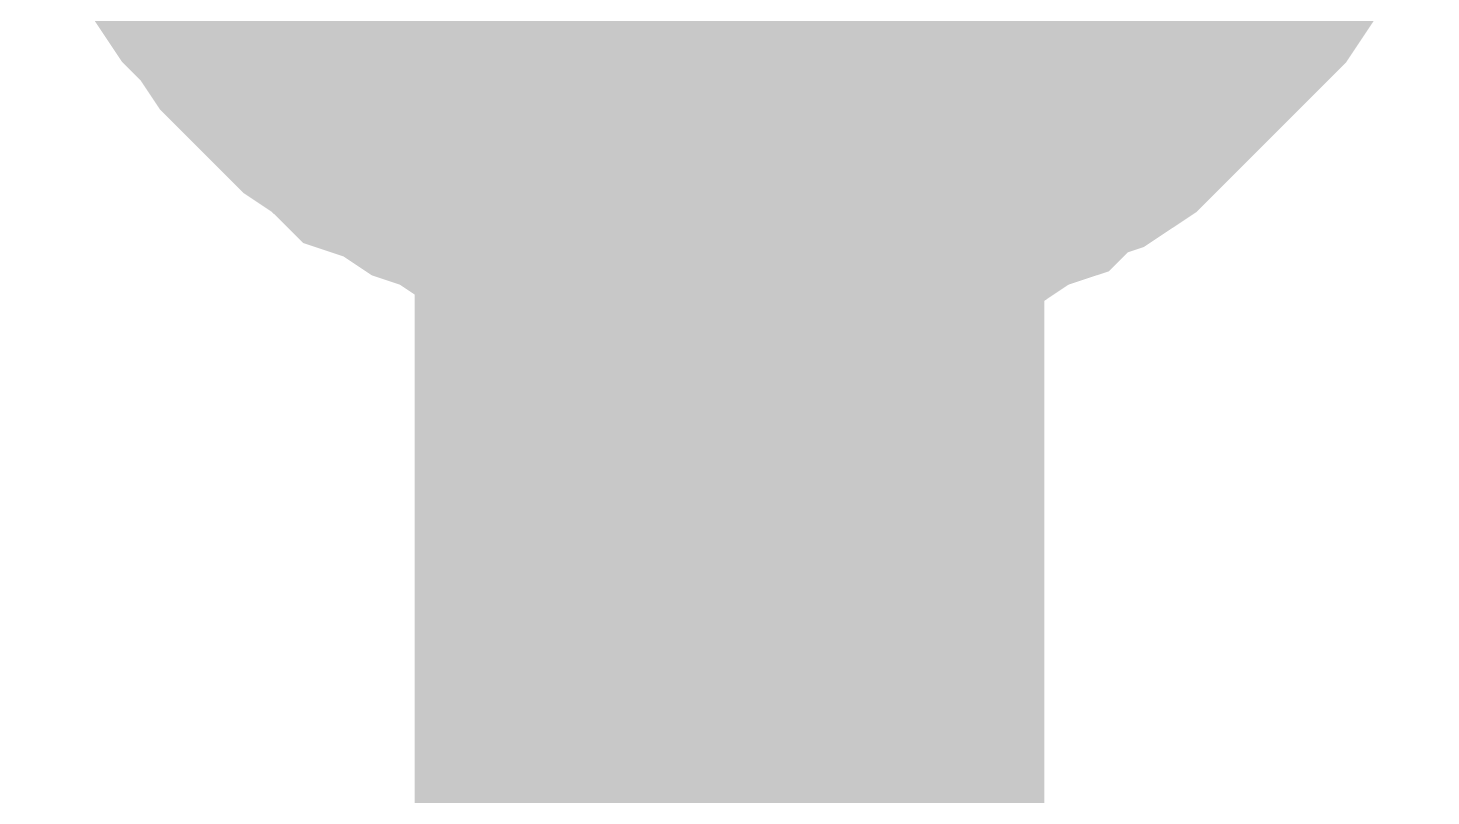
# Model space of a CAD drawing. Header units: inches. Extents: x 0 to 841, y 0 to 594.
# Drawn here: x 344.173 to 345.843, y 551.066 to 551.98 of the extents above; entities that cross this region are included whole.
import ezdxf

# ---------------------------------------------------------------- set-up
doc = ezdxf.new("R2010")
doc.units = ezdxf.units.IN
doc.layers.add('Sheet', color=255, linetype='Continuous')

msp = doc.modelspace()

# ---------------------------------------------------------------- linework, layer by layer
at = {"layer": 'Sheet'}
for points in [[(345.0081, 537.4927, 0.7493, 0.7493, 0), (345.0081, 552.4955, 0.7493, 0.7493, 0)], [(345.0081, 547.4983, 0.2997, 0.2997, 0), (345.0081, 552.4955, 0.2997, 0.2997, 0)], [(345.0081, 551.7319, 0.2997, 0.2997, 0), (344.9744, 551.7319, 0.2997, 0.2997, 0), (344.9295, 551.7319, 0.2997, 0.2997, 0), (344.8958, 551.7431, 0.2997, 0.2997, 0), (344.8509, 551.7431, 0.2997, 0.2997, 0), (344.8172, 551.7543, 0.2997, 0.2997, 0), (344.7835, 551.7655, 0.2997, 0.2997, 0), (344.7498, 551.7768, 0.2997, 0.2997, 0), (344.7161, 551.788, 0.2997, 0.2997, 0), (344.6824, 551.8105, 0.2997, 0.2997, 0), (344.6488, 551.8217, 0.2997, 0.2997, 0), (344.6151, 551.8441, 0.2997, 0.2997, 0), (344.5814, 551.8554, 0.2997, 0.2997, 0), (344.5589, 551.8778, 0.2997, 0.2997, 0), (344.5252, 551.9003, 0.2997, 0.2997, 0), (344.4915, 551.934, 0.2997, 0.2997, 0), (344.4691, 551.9564, 0.2997, 0.2997, 0), (344.4466, 551.9789, 0.2997, 0.2997, 0), (344.4242, 552.0126, 0.2997, 0.2997, 0), (344.4017, 552.0351, 0.2997, 0.2997, 0), (344.3793, 552.0687, 0.2997, 0.2997, 0), (344.3568, 552.1024, 0.2997, 0.2997, 0), (344.3343, 552.1249, 0.2997, 0.2997, 0), (344.3231, 552.1586, 0.2997, 0.2997, 0)], [(345.0081, 551.7319, 0.2997, 0.2997, 0), (344.9744, 551.7319, 0.2997, 0.2997, 0), (344.9295, 551.7319, 0.2997, 0.2997, 0), (344.8958, 551.7431, 0.2997, 0.2997, 0), (344.8509, 551.7431, 0.2997, 0.2997, 0), (344.8172, 551.7543, 0.2997, 0.2997, 0), (344.7835, 551.7655, 0.2997, 0.2997, 0), (344.7498, 551.7768, 0.2997, 0.2997, 0), (344.7161, 551.788, 0.2997, 0.2997, 0), (344.6824, 551.8105, 0.2997, 0.2997, 0), (344.6488, 551.8217, 0.2997, 0.2997, 0), (344.6151, 551.8441, 0.2997, 0.2997, 0), (344.5814, 551.8554, 0.2997, 0.2997, 0), (344.5589, 551.8778, 0.2997, 0.2997, 0), (344.5252, 551.9003, 0.2997, 0.2997, 0), (344.4915, 551.934, 0.2997, 0.2997, 0), (344.4691, 551.9564, 0.2997, 0.2997, 0), (344.4466, 551.9789, 0.2997, 0.2997, 0), (344.4242, 552.0126, 0.2997, 0.2997, 0), (344.4017, 552.0351, 0.2997, 0.2997, 0), (344.3793, 552.0687, 0.2997, 0.2997, 0), (344.3568, 552.1024, 0.2997, 0.2997, 0), (344.3343, 552.1249, 0.2997, 0.2997, 0), (344.3231, 552.1586, 0.2997, 0.2997, 0)], [(345.0081, 551.7319, 0.2997, 0.2997, 0), (344.9744, 551.7319, 0.2997, 0.2997, 0), (344.9295, 551.7319, 0.2997, 0.2997, 0), (344.8958, 551.7431, 0.2997, 0.2997, 0), (344.8509, 551.7431, 0.2997, 0.2997, 0), (344.8172, 551.7543, 0.2997, 0.2997, 0), (344.7835, 551.7655, 0.2997, 0.2997, 0), (344.7498, 551.7768, 0.2997, 0.2997, 0), (344.7161, 551.788, 0.2997, 0.2997, 0), (344.6824, 551.8105, 0.2997, 0.2997, 0), (344.6488, 551.8217, 0.2997, 0.2997, 0), (344.6151, 551.8441, 0.2997, 0.2997, 0), (344.5814, 551.8554, 0.2997, 0.2997, 0), (344.5589, 551.8778, 0.2997, 0.2997, 0), (344.5252, 551.9003, 0.2997, 0.2997, 0), (344.4915, 551.934, 0.2997, 0.2997, 0), (344.4691, 551.9564, 0.2997, 0.2997, 0), (344.4466, 551.9789, 0.2997, 0.2997, 0), (344.4242, 552.0126, 0.2997, 0.2997, 0), (344.4017, 552.0351, 0.2997, 0.2997, 0), (344.3793, 552.0687, 0.2997, 0.2997, 0), (344.3568, 552.1024, 0.2997, 0.2997, 0), (344.3343, 552.1249, 0.2997, 0.2997, 0), (344.3231, 552.1586, 0.2997, 0.2997, 0)], [(345.0081, 551.7319, 0.2997, 0.2997, 0), (344.9744, 551.7319, 0.2997, 0.2997, 0), (344.9295, 551.7319, 0.2997, 0.2997, 0), (344.8958, 551.7431, 0.2997, 0.2997, 0), (344.8509, 551.7431, 0.2997, 0.2997, 0), (344.8172, 551.7543, 0.2997, 0.2997, 0), (344.7835, 551.7655, 0.2997, 0.2997, 0), (344.7498, 551.7768, 0.2997, 0.2997, 0), (344.7161, 551.788, 0.2997, 0.2997, 0), (344.6824, 551.8105, 0.2997, 0.2997, 0), (344.6488, 551.8217, 0.2997, 0.2997, 0), (344.6151, 551.8441, 0.2997, 0.2997, 0), (344.5814, 551.8554, 0.2997, 0.2997, 0), (344.5589, 551.8778, 0.2997, 0.2997, 0), (344.5252, 551.9003, 0.2997, 0.2997, 0), (344.4915, 551.934, 0.2997, 0.2997, 0), (344.4691, 551.9564, 0.2997, 0.2997, 0), (344.4466, 551.9789, 0.2997, 0.2997, 0), (344.4242, 552.0126, 0.2997, 0.2997, 0), (344.4017, 552.0351, 0.2997, 0.2997, 0), (344.3793, 552.0687, 0.2997, 0.2997, 0), (344.3568, 552.1024, 0.2997, 0.2997, 0), (344.3343, 552.1249, 0.2997, 0.2997, 0), (344.3231, 552.1586, 0.2997, 0.2997, 0)], [(345.0081, 551.7319, 0.2997, 0.2997, 0), (344.9744, 551.7319, 0.2997, 0.2997, 0), (344.9295, 551.7319, 0.2997, 0.2997, 0), (344.8958, 551.7431, 0.2997, 0.2997, 0), (344.8509, 551.7431, 0.2997, 0.2997, 0), (344.8172, 551.7543, 0.2997, 0.2997, 0), (344.7835, 551.7655, 0.2997, 0.2997, 0), (344.7498, 551.7768, 0.2997, 0.2997, 0), (344.7161, 551.788, 0.2997, 0.2997, 0), (344.6824, 551.8105, 0.2997, 0.2997, 0), (344.6488, 551.8217, 0.2997, 0.2997, 0), (344.6151, 551.8441, 0.2997, 0.2997, 0), (344.5814, 551.8554, 0.2997, 0.2997, 0), (344.5589, 551.8778, 0.2997, 0.2997, 0), (344.5252, 551.9003, 0.2997, 0.2997, 0), (344.4915, 551.934, 0.2997, 0.2997, 0), (344.4691, 551.9564, 0.2997, 0.2997, 0), (344.4466, 551.9789, 0.2997, 0.2997, 0), (344.4242, 552.0126, 0.2997, 0.2997, 0), (344.4017, 552.0351, 0.2997, 0.2997, 0), (344.3793, 552.0687, 0.2997, 0.2997, 0), (344.3568, 552.1024, 0.2997, 0.2997, 0), (344.3343, 552.1249, 0.2997, 0.2997, 0), (344.3231, 552.1586, 0.2997, 0.2997, 0)], [(345.0081, 551.7319, 0.2997, 0.2997, 0), (344.9744, 551.7319, 0.2997, 0.2997, 0), (344.9295, 551.7319, 0.2997, 0.2997, 0), (344.8958, 551.7431, 0.2997, 0.2997, 0), (344.8509, 551.7431, 0.2997, 0.2997, 0), (344.8172, 551.7543, 0.2997, 0.2997, 0), (344.7835, 551.7655, 0.2997, 0.2997, 0), (344.7498, 551.7768, 0.2997, 0.2997, 0), (344.7161, 551.788, 0.2997, 0.2997, 0), (344.6824, 551.8105, 0.2997, 0.2997, 0), (344.6488, 551.8217, 0.2997, 0.2997, 0), (344.6151, 551.8441, 0.2997, 0.2997, 0), (344.5814, 551.8554, 0.2997, 0.2997, 0), (344.5589, 551.8778, 0.2997, 0.2997, 0), (344.5252, 551.9003, 0.2997, 0.2997, 0), (344.4915, 551.934, 0.2997, 0.2997, 0), (344.4691, 551.9564, 0.2997, 0.2997, 0), (344.4466, 551.9789, 0.2997, 0.2997, 0), (344.4242, 552.0126, 0.2997, 0.2997, 0), (344.4017, 552.0351, 0.2997, 0.2997, 0), (344.3793, 552.0687, 0.2997, 0.2997, 0), (344.3568, 552.1024, 0.2997, 0.2997, 0), (344.3343, 552.1249, 0.2997, 0.2997, 0), (344.3231, 552.1586, 0.2997, 0.2997, 0)], [(345.693, 552.1586, 0.2997, 0.2997, 0), (345.6818, 552.1249, 0.2997, 0.2997, 0), (345.6594, 552.1024, 0.2997, 0.2997, 0), (345.6481, 552.0687, 0.2997, 0.2997, 0), (345.6257, 552.0351, 0.2997, 0.2997, 0), (345.6032, 552.0126, 0.2997, 0.2997, 0), (345.5695, 551.9789, 0.2997, 0.2997, 0), (345.5471, 551.9564, 0.2997, 0.2997, 0), (345.5246, 551.934, 0.2997, 0.2997, 0), (345.4909, 551.9003, 0.2997, 0.2997, 0), (345.4685, 551.8778, 0.2997, 0.2997, 0), (345.4348, 551.8554, 0.2997, 0.2997, 0), (345.4011, 551.8441, 0.2997, 0.2997, 0), (345.3786, 551.8217, 0.2997, 0.2997, 0), (345.3449, 551.8105, 0.2997, 0.2997, 0), (345.3113, 551.788, 0.2997, 0.2997, 0), (345.2776, 551.7768, 0.2997, 0.2997, 0), (345.2327, 551.7655, 0.2997, 0.2997, 0), (345.199, 551.7543, 0.2997, 0.2997, 0), (345.1653, 551.7431, 0.2997, 0.2997, 0), (345.1204, 551.7431, 0.2997, 0.2997, 0), (345.0867, 551.7319, 0.2997, 0.2997, 0), (345.053, 551.7319, 0.2997, 0.2997, 0), (345.0081, 551.7319, 0.2997, 0.2997, 0)], [(345.693, 552.1586, 0.2997, 0.2997, 0), (345.6818, 552.1249, 0.2997, 0.2997, 0), (345.6594, 552.1024, 0.2997, 0.2997, 0), (345.6481, 552.0687, 0.2997, 0.2997, 0), (345.6257, 552.0351, 0.2997, 0.2997, 0), (345.6032, 552.0126, 0.2997, 0.2997, 0), (345.5695, 551.9789, 0.2997, 0.2997, 0), (345.5471, 551.9564, 0.2997, 0.2997, 0), (345.5246, 551.934, 0.2997, 0.2997, 0), (345.4909, 551.9003, 0.2997, 0.2997, 0), (345.4685, 551.8778, 0.2997, 0.2997, 0), (345.4348, 551.8554, 0.2997, 0.2997, 0), (345.4011, 551.8441, 0.2997, 0.2997, 0), (345.3786, 551.8217, 0.2997, 0.2997, 0), (345.3449, 551.8105, 0.2997, 0.2997, 0), (345.3113, 551.788, 0.2997, 0.2997, 0), (345.2776, 551.7768, 0.2997, 0.2997, 0), (345.2327, 551.7655, 0.2997, 0.2997, 0), (345.199, 551.7543, 0.2997, 0.2997, 0), (345.1653, 551.7431, 0.2997, 0.2997, 0), (345.1204, 551.7431, 0.2997, 0.2997, 0), (345.0867, 551.7319, 0.2997, 0.2997, 0), (345.053, 551.7319, 0.2997, 0.2997, 0), (345.0081, 551.7319, 0.2997, 0.2997, 0)], [(345.693, 552.1586, 0.2997, 0.2997, 0), (345.6818, 552.1249, 0.2997, 0.2997, 0), (345.6594, 552.1024, 0.2997, 0.2997, 0), (345.6481, 552.0687, 0.2997, 0.2997, 0), (345.6257, 552.0351, 0.2997, 0.2997, 0), (345.6032, 552.0126, 0.2997, 0.2997, 0), (345.5695, 551.9789, 0.2997, 0.2997, 0), (345.5471, 551.9564, 0.2997, 0.2997, 0), (345.5246, 551.934, 0.2997, 0.2997, 0), (345.4909, 551.9003, 0.2997, 0.2997, 0), (345.4685, 551.8778, 0.2997, 0.2997, 0), (345.4348, 551.8554, 0.2997, 0.2997, 0), (345.4011, 551.8441, 0.2997, 0.2997, 0), (345.3786, 551.8217, 0.2997, 0.2997, 0), (345.3449, 551.8105, 0.2997, 0.2997, 0), (345.3113, 551.788, 0.2997, 0.2997, 0), (345.2776, 551.7768, 0.2997, 0.2997, 0), (345.2327, 551.7655, 0.2997, 0.2997, 0), (345.199, 551.7543, 0.2997, 0.2997, 0), (345.1653, 551.7431, 0.2997, 0.2997, 0), (345.1204, 551.7431, 0.2997, 0.2997, 0), (345.0867, 551.7319, 0.2997, 0.2997, 0), (345.053, 551.7319, 0.2997, 0.2997, 0), (345.0081, 551.7319, 0.2997, 0.2997, 0)], [(345.693, 552.1586, 0.2997, 0.2997, 0), (345.6818, 552.1249, 0.2997, 0.2997, 0), (345.6594, 552.1024, 0.2997, 0.2997, 0), (345.6481, 552.0687, 0.2997, 0.2997, 0), (345.6257, 552.0351, 0.2997, 0.2997, 0), (345.6032, 552.0126, 0.2997, 0.2997, 0), (345.5695, 551.9789, 0.2997, 0.2997, 0), (345.5471, 551.9564, 0.2997, 0.2997, 0), (345.5246, 551.934, 0.2997, 0.2997, 0), (345.4909, 551.9003, 0.2997, 0.2997, 0), (345.4685, 551.8778, 0.2997, 0.2997, 0), (345.4348, 551.8554, 0.2997, 0.2997, 0), (345.4011, 551.8441, 0.2997, 0.2997, 0), (345.3786, 551.8217, 0.2997, 0.2997, 0), (345.3449, 551.8105, 0.2997, 0.2997, 0), (345.3113, 551.788, 0.2997, 0.2997, 0), (345.2776, 551.7768, 0.2997, 0.2997, 0), (345.2327, 551.7655, 0.2997, 0.2997, 0), (345.199, 551.7543, 0.2997, 0.2997, 0), (345.1653, 551.7431, 0.2997, 0.2997, 0), (345.1204, 551.7431, 0.2997, 0.2997, 0), (345.0867, 551.7319, 0.2997, 0.2997, 0), (345.053, 551.7319, 0.2997, 0.2997, 0), (345.0081, 551.7319, 0.2997, 0.2997, 0)], [(345.693, 552.1586, 0.2997, 0.2997, 0), (345.6818, 552.1249, 0.2997, 0.2997, 0), (345.6594, 552.1024, 0.2997, 0.2997, 0), (345.6481, 552.0687, 0.2997, 0.2997, 0), (345.6257, 552.0351, 0.2997, 0.2997, 0), (345.6032, 552.0126, 0.2997, 0.2997, 0), (345.5695, 551.9789, 0.2997, 0.2997, 0), (345.5471, 551.9564, 0.2997, 0.2997, 0), (345.5246, 551.934, 0.2997, 0.2997, 0), (345.4909, 551.9003, 0.2997, 0.2997, 0), (345.4685, 551.8778, 0.2997, 0.2997, 0), (345.4348, 551.8554, 0.2997, 0.2997, 0), (345.4011, 551.8441, 0.2997, 0.2997, 0), (345.3786, 551.8217, 0.2997, 0.2997, 0), (345.3449, 551.8105, 0.2997, 0.2997, 0), (345.3113, 551.788, 0.2997, 0.2997, 0), (345.2776, 551.7768, 0.2997, 0.2997, 0), (345.2327, 551.7655, 0.2997, 0.2997, 0), (345.199, 551.7543, 0.2997, 0.2997, 0), (345.1653, 551.7431, 0.2997, 0.2997, 0), (345.1204, 551.7431, 0.2997, 0.2997, 0), (345.0867, 551.7319, 0.2997, 0.2997, 0), (345.053, 551.7319, 0.2997, 0.2997, 0), (345.0081, 551.7319, 0.2997, 0.2997, 0)], [(345.693, 552.1586, 0.2997, 0.2997, 0), (345.6818, 552.1249, 0.2997, 0.2997, 0), (345.6594, 552.1024, 0.2997, 0.2997, 0), (345.6481, 552.0687, 0.2997, 0.2997, 0), (345.6257, 552.0351, 0.2997, 0.2997, 0), (345.6032, 552.0126, 0.2997, 0.2997, 0), (345.5695, 551.9789, 0.2997, 0.2997, 0), (345.5471, 551.9564, 0.2997, 0.2997, 0), (345.5246, 551.934, 0.2997, 0.2997, 0), (345.4909, 551.9003, 0.2997, 0.2997, 0), (345.4685, 551.8778, 0.2997, 0.2997, 0), (345.4348, 551.8554, 0.2997, 0.2997, 0), (345.4011, 551.8441, 0.2997, 0.2997, 0), (345.3786, 551.8217, 0.2997, 0.2997, 0), (345.3449, 551.8105, 0.2997, 0.2997, 0), (345.3113, 551.788, 0.2997, 0.2997, 0), (345.2776, 551.7768, 0.2997, 0.2997, 0), (345.2327, 551.7655, 0.2997, 0.2997, 0), (345.199, 551.7543, 0.2997, 0.2997, 0), (345.1653, 551.7431, 0.2997, 0.2997, 0), (345.1204, 551.7431, 0.2997, 0.2997, 0), (345.0867, 551.7319, 0.2997, 0.2997, 0), (345.053, 551.7319, 0.2997, 0.2997, 0), (345.0081, 551.7319, 0.2997, 0.2997, 0)], [(345.0081, 551.9901, 0.2997, 0.2997, 0), (344.9856, 551.9901, 0.2997, 0.2997, 0), (344.9519, 551.9901, 0.2997, 0.2997, 0), (344.9295, 552.0014, 0.2997, 0.2997, 0), (344.907, 552.0014, 0.2997, 0.2997, 0), (344.8846, 552.0014, 0.2997, 0.2997, 0), (344.8621, 552.0126, 0.2997, 0.2997, 0), (344.8284, 552.0238, 0.2997, 0.2997, 0), (344.806, 552.0351, 0.2997, 0.2997, 0), (344.7835, 552.0351, 0.2997, 0.2997, 0), (344.761, 552.0463, 0.2997, 0.2997, 0), (344.7498, 552.0575, 0.2997, 0.2997, 0), (344.7274, 552.08, 0.2997, 0.2997, 0), (344.7049, 552.0912, 0.2997, 0.2997, 0), (344.6824, 552.1024, 0.2997, 0.2997, 0), (344.6712, 552.1249, 0.2997, 0.2997, 0), (344.6488, 552.1361, 0.2997, 0.2997, 0)], [(345.0081, 551.9901, 0.2997, 0.2997, 0), (344.9856, 551.9901, 0.2997, 0.2997, 0), (344.9519, 551.9901, 0.2997, 0.2997, 0), (344.9295, 552.0014, 0.2997, 0.2997, 0), (344.907, 552.0014, 0.2997, 0.2997, 0), (344.8846, 552.0014, 0.2997, 0.2997, 0), (344.8621, 552.0126, 0.2997, 0.2997, 0), (344.8284, 552.0238, 0.2997, 0.2997, 0), (344.806, 552.0351, 0.2997, 0.2997, 0), (344.7835, 552.0351, 0.2997, 0.2997, 0), (344.761, 552.0463, 0.2997, 0.2997, 0), (344.7498, 552.0575, 0.2997, 0.2997, 0), (344.7274, 552.08, 0.2997, 0.2997, 0), (344.7049, 552.0912, 0.2997, 0.2997, 0), (344.6824, 552.1024, 0.2997, 0.2997, 0), (344.6712, 552.1249, 0.2997, 0.2997, 0), (344.6488, 552.1361, 0.2997, 0.2997, 0)], [(345.0081, 551.9901, 0.2997, 0.2997, 0), (344.9856, 551.9901, 0.2997, 0.2997, 0), (344.9519, 551.9901, 0.2997, 0.2997, 0), (344.9295, 552.0014, 0.2997, 0.2997, 0), (344.907, 552.0014, 0.2997, 0.2997, 0), (344.8846, 552.0014, 0.2997, 0.2997, 0), (344.8621, 552.0126, 0.2997, 0.2997, 0), (344.8284, 552.0238, 0.2997, 0.2997, 0), (344.806, 552.0351, 0.2997, 0.2997, 0), (344.7835, 552.0351, 0.2997, 0.2997, 0), (344.761, 552.0463, 0.2997, 0.2997, 0), (344.7498, 552.0575, 0.2997, 0.2997, 0), (344.7274, 552.08, 0.2997, 0.2997, 0), (344.7049, 552.0912, 0.2997, 0.2997, 0), (344.6824, 552.1024, 0.2997, 0.2997, 0), (344.6712, 552.1249, 0.2997, 0.2997, 0), (344.6488, 552.1361, 0.2997, 0.2997, 0)], [(345.0081, 551.9901, 0.2997, 0.2997, 0), (344.9856, 551.9901, 0.2997, 0.2997, 0), (344.9519, 551.9901, 0.2997, 0.2997, 0), (344.9295, 552.0014, 0.2997, 0.2997, 0), (344.907, 552.0014, 0.2997, 0.2997, 0), (344.8846, 552.0014, 0.2997, 0.2997, 0), (344.8621, 552.0126, 0.2997, 0.2997, 0), (344.8284, 552.0238, 0.2997, 0.2997, 0), (344.806, 552.0351, 0.2997, 0.2997, 0), (344.7835, 552.0351, 0.2997, 0.2997, 0), (344.761, 552.0463, 0.2997, 0.2997, 0), (344.7498, 552.0575, 0.2997, 0.2997, 0), (344.7274, 552.08, 0.2997, 0.2997, 0), (344.7049, 552.0912, 0.2997, 0.2997, 0), (344.6824, 552.1024, 0.2997, 0.2997, 0), (344.6712, 552.1249, 0.2997, 0.2997, 0), (344.6488, 552.1361, 0.2997, 0.2997, 0)], [(345.3674, 552.1361, 0.2997, 0.2997, 0), (345.3449, 552.1249, 0.2997, 0.2997, 0), (345.3337, 552.1024, 0.2997, 0.2997, 0), (345.3113, 552.0912, 0.2997, 0.2997, 0), (345.2888, 552.08, 0.2997, 0.2997, 0), (345.2663, 552.0575, 0.2997, 0.2997, 0), (345.2551, 552.0463, 0.2997, 0.2997, 0), (345.2327, 552.0351, 0.2997, 0.2997, 0), (345.2102, 552.0351, 0.2997, 0.2997, 0), (345.1877, 552.0238, 0.2997, 0.2997, 0), (345.1541, 552.0126, 0.2997, 0.2997, 0), (345.1316, 552.0014, 0.2997, 0.2997, 0), (345.1091, 552.0014, 0.2997, 0.2997, 0), (345.0867, 552.0014, 0.2997, 0.2997, 0), (345.0642, 551.9901, 0.2997, 0.2997, 0), (345.0305, 551.9901, 0.2997, 0.2997, 0), (345.0081, 551.9901, 0.2997, 0.2997, 0)], [(345.3674, 552.1361, 0.2997, 0.2997, 0), (345.3449, 552.1249, 0.2997, 0.2997, 0), (345.3337, 552.1024, 0.2997, 0.2997, 0), (345.3113, 552.0912, 0.2997, 0.2997, 0), (345.2888, 552.08, 0.2997, 0.2997, 0), (345.2663, 552.0575, 0.2997, 0.2997, 0), (345.2551, 552.0463, 0.2997, 0.2997, 0), (345.2327, 552.0351, 0.2997, 0.2997, 0), (345.2102, 552.0351, 0.2997, 0.2997, 0), (345.1877, 552.0238, 0.2997, 0.2997, 0), (345.1541, 552.0126, 0.2997, 0.2997, 0), (345.1316, 552.0014, 0.2997, 0.2997, 0), (345.1091, 552.0014, 0.2997, 0.2997, 0), (345.0867, 552.0014, 0.2997, 0.2997, 0), (345.0642, 551.9901, 0.2997, 0.2997, 0), (345.0305, 551.9901, 0.2997, 0.2997, 0), (345.0081, 551.9901, 0.2997, 0.2997, 0)], [(345.3674, 552.1361, 0.2997, 0.2997, 0), (345.3449, 552.1249, 0.2997, 0.2997, 0), (345.3337, 552.1024, 0.2997, 0.2997, 0), (345.3113, 552.0912, 0.2997, 0.2997, 0), (345.2888, 552.08, 0.2997, 0.2997, 0), (345.2663, 552.0575, 0.2997, 0.2997, 0), (345.2551, 552.0463, 0.2997, 0.2997, 0), (345.2327, 552.0351, 0.2997, 0.2997, 0), (345.2102, 552.0351, 0.2997, 0.2997, 0), (345.1877, 552.0238, 0.2997, 0.2997, 0), (345.1541, 552.0126, 0.2997, 0.2997, 0), (345.1316, 552.0014, 0.2997, 0.2997, 0), (345.1091, 552.0014, 0.2997, 0.2997, 0), (345.0867, 552.0014, 0.2997, 0.2997, 0), (345.0642, 551.9901, 0.2997, 0.2997, 0), (345.0305, 551.9901, 0.2997, 0.2997, 0), (345.0081, 551.9901, 0.2997, 0.2997, 0)], [(345.3674, 552.1361, 0.2997, 0.2997, 0), (345.3449, 552.1249, 0.2997, 0.2997, 0), (345.3337, 552.1024, 0.2997, 0.2997, 0), (345.3113, 552.0912, 0.2997, 0.2997, 0), (345.2888, 552.08, 0.2997, 0.2997, 0), (345.2663, 552.0575, 0.2997, 0.2997, 0), (345.2551, 552.0463, 0.2997, 0.2997, 0), (345.2327, 552.0351, 0.2997, 0.2997, 0), (345.2102, 552.0351, 0.2997, 0.2997, 0), (345.1877, 552.0238, 0.2997, 0.2997, 0), (345.1541, 552.0126, 0.2997, 0.2997, 0), (345.1316, 552.0014, 0.2997, 0.2997, 0), (345.1091, 552.0014, 0.2997, 0.2997, 0), (345.0867, 552.0014, 0.2997, 0.2997, 0), (345.0642, 551.9901, 0.2997, 0.2997, 0), (345.0305, 551.9901, 0.2997, 0.2997, 0), (345.0081, 551.9901, 0.2997, 0.2997, 0)], [(345.0081, 551.7319, 0.0991, 0.0991, 0), (344.9744, 551.7319, 0.0991, 0.0991, 0), (344.9295, 551.7319, 0.0991, 0.0991, 0), (344.8958, 551.7431, 0.0991, 0.0991, 0), (344.8509, 551.7431, 0.0991, 0.0991, 0), (344.8172, 551.7543, 0.0991, 0.0991, 0), (344.7835, 551.7655, 0.0991, 0.0991, 0), (344.7498, 551.7768, 0.0991, 0.0991, 0), (344.7161, 551.788, 0.0991, 0.0991, 0), (344.6824, 551.8105, 0.0991, 0.0991, 0), (344.6488, 551.8217, 0.0991, 0.0991, 0), (344.6151, 551.8441, 0.0991, 0.0991, 0), (344.5814, 551.8554, 0.0991, 0.0991, 0), (344.5589, 551.8778, 0.0991, 0.0991, 0), (344.5252, 551.9003, 0.0991, 0.0991, 0), (344.4915, 551.934, 0.0991, 0.0991, 0), (344.4691, 551.9564, 0.0991, 0.0991, 0), (344.4466, 551.9789, 0.0991, 0.0991, 0), (344.4242, 552.0126, 0.0991, 0.0991, 0), (344.4017, 552.0351, 0.0991, 0.0991, 0)], [(345.0081, 551.7319, 0.0991, 0.0991, 0), (344.9744, 551.7319, 0.0991, 0.0991, 0), (344.9295, 551.7319, 0.0991, 0.0991, 0), (344.8958, 551.7431, 0.0991, 0.0991, 0), (344.8509, 551.7431, 0.0991, 0.0991, 0), (344.8172, 551.7543, 0.0991, 0.0991, 0), (344.7835, 551.7655, 0.0991, 0.0991, 0), (344.7498, 551.7768, 0.0991, 0.0991, 0), (344.7161, 551.788, 0.0991, 0.0991, 0), (344.6824, 551.8105, 0.0991, 0.0991, 0), (344.6488, 551.8217, 0.0991, 0.0991, 0), (344.6151, 551.8441, 0.0991, 0.0991, 0), (344.5814, 551.8554, 0.0991, 0.0991, 0), (344.5589, 551.8778, 0.0991, 0.0991, 0), (344.5252, 551.9003, 0.0991, 0.0991, 0), (344.4915, 551.934, 0.0991, 0.0991, 0), (344.4691, 551.9564, 0.0991, 0.0991, 0), (344.4466, 551.9789, 0.0991, 0.0991, 0), (344.4242, 552.0126, 0.0991, 0.0991, 0), (344.4017, 552.0351, 0.0991, 0.0991, 0)], [(345.0081, 551.7319, 0.0991, 0.0991, 0), (344.9744, 551.7319, 0.0991, 0.0991, 0), (344.9295, 551.7319, 0.0991, 0.0991, 0), (344.8958, 551.7431, 0.0991, 0.0991, 0), (344.8509, 551.7431, 0.0991, 0.0991, 0), (344.8172, 551.7543, 0.0991, 0.0991, 0), (344.7835, 551.7655, 0.0991, 0.0991, 0), (344.7498, 551.7768, 0.0991, 0.0991, 0), (344.7161, 551.788, 0.0991, 0.0991, 0), (344.6824, 551.8105, 0.0991, 0.0991, 0), (344.6488, 551.8217, 0.0991, 0.0991, 0), (344.6151, 551.8441, 0.0991, 0.0991, 0), (344.5814, 551.8554, 0.0991, 0.0991, 0), (344.5589, 551.8778, 0.0991, 0.0991, 0), (344.5252, 551.9003, 0.0991, 0.0991, 0), (344.4915, 551.934, 0.0991, 0.0991, 0), (344.4691, 551.9564, 0.0991, 0.0991, 0), (344.4466, 551.9789, 0.0991, 0.0991, 0), (344.4242, 552.0126, 0.0991, 0.0991, 0), (344.4017, 552.0351, 0.0991, 0.0991, 0)], [(345.0081, 551.7319, 0.0991, 0.0991, 0), (344.9744, 551.7319, 0.0991, 0.0991, 0), (344.9295, 551.7319, 0.0991, 0.0991, 0), (344.8958, 551.7431, 0.0991, 0.0991, 0), (344.8509, 551.7431, 0.0991, 0.0991, 0), (344.8172, 551.7543, 0.0991, 0.0991, 0), (344.7835, 551.7655, 0.0991, 0.0991, 0), (344.7498, 551.7768, 0.0991, 0.0991, 0), (344.7161, 551.788, 0.0991, 0.0991, 0), (344.6824, 551.8105, 0.0991, 0.0991, 0), (344.6488, 551.8217, 0.0991, 0.0991, 0), (344.6151, 551.8441, 0.0991, 0.0991, 0), (344.5814, 551.8554, 0.0991, 0.0991, 0), (344.5589, 551.8778, 0.0991, 0.0991, 0), (344.5252, 551.9003, 0.0991, 0.0991, 0), (344.4915, 551.934, 0.0991, 0.0991, 0), (344.4691, 551.9564, 0.0991, 0.0991, 0), (344.4466, 551.9789, 0.0991, 0.0991, 0), (344.4242, 552.0126, 0.0991, 0.0991, 0), (344.4017, 552.0351, 0.0991, 0.0991, 0)], [(345.0081, 551.7319, 0.0991, 0.0991, 0), (344.9744, 551.7319, 0.0991, 0.0991, 0), (344.9295, 551.7319, 0.0991, 0.0991, 0), (344.8958, 551.7431, 0.0991, 0.0991, 0), (344.8509, 551.7431, 0.0991, 0.0991, 0), (344.8172, 551.7543, 0.0991, 0.0991, 0), (344.7835, 551.7655, 0.0991, 0.0991, 0), (344.7498, 551.7768, 0.0991, 0.0991, 0), (344.7161, 551.788, 0.0991, 0.0991, 0), (344.6824, 551.8105, 0.0991, 0.0991, 0), (344.6488, 551.8217, 0.0991, 0.0991, 0), (344.6151, 551.8441, 0.0991, 0.0991, 0), (344.5814, 551.8554, 0.0991, 0.0991, 0), (344.5589, 551.8778, 0.0991, 0.0991, 0), (344.5252, 551.9003, 0.0991, 0.0991, 0), (344.4915, 551.934, 0.0991, 0.0991, 0), (344.4691, 551.9564, 0.0991, 0.0991, 0), (344.4466, 551.9789, 0.0991, 0.0991, 0), (344.4242, 552.0126, 0.0991, 0.0991, 0), (344.4017, 552.0351, 0.0991, 0.0991, 0)], [(345.0081, 551.7319, 0.0991, 0.0991, 0), (344.9744, 551.7319, 0.0991, 0.0991, 0), (344.9295, 551.7319, 0.0991, 0.0991, 0), (344.8958, 551.7431, 0.0991, 0.0991, 0), (344.8509, 551.7431, 0.0991, 0.0991, 0), (344.8172, 551.7543, 0.0991, 0.0991, 0), (344.7835, 551.7655, 0.0991, 0.0991, 0), (344.7498, 551.7768, 0.0991, 0.0991, 0), (344.7161, 551.788, 0.0991, 0.0991, 0), (344.6824, 551.8105, 0.0991, 0.0991, 0), (344.6488, 551.8217, 0.0991, 0.0991, 0), (344.6151, 551.8441, 0.0991, 0.0991, 0), (344.5814, 551.8554, 0.0991, 0.0991, 0), (344.5589, 551.8778, 0.0991, 0.0991, 0), (344.5252, 551.9003, 0.0991, 0.0991, 0), (344.4915, 551.934, 0.0991, 0.0991, 0), (344.4691, 551.9564, 0.0991, 0.0991, 0), (344.4466, 551.9789, 0.0991, 0.0991, 0), (344.4242, 552.0126, 0.0991, 0.0991, 0), (344.4017, 552.0351, 0.0991, 0.0991, 0)], [(345.0081, 551.9901, 0.0991, 0.0991, 0), (344.9856, 551.9901, 0.0991, 0.0991, 0), (344.9519, 551.9901, 0.0991, 0.0991, 0), (344.9295, 552.0014, 0.0991, 0.0991, 0), (344.907, 552.0014, 0.0991, 0.0991, 0), (344.8846, 552.0014, 0.0991, 0.0991, 0), (344.8621, 552.0126, 0.0991, 0.0991, 0), (344.8284, 552.0238, 0.0991, 0.0991, 0), (344.806, 552.0351, 0.0991, 0.0991, 0)], [(345.0081, 551.9901, 0.0991, 0.0991, 0), (344.9856, 551.9901, 0.0991, 0.0991, 0), (344.9519, 551.9901, 0.0991, 0.0991, 0), (344.9295, 552.0014, 0.0991, 0.0991, 0), (344.907, 552.0014, 0.0991, 0.0991, 0), (344.8846, 552.0014, 0.0991, 0.0991, 0), (344.8621, 552.0126, 0.0991, 0.0991, 0), (344.8284, 552.0238, 0.0991, 0.0991, 0), (344.806, 552.0351, 0.0991, 0.0991, 0)], [(345.0081, 551.9901, 0.0991, 0.0991, 0), (344.9856, 551.9901, 0.0991, 0.0991, 0), (344.9519, 551.9901, 0.0991, 0.0991, 0), (344.9295, 552.0014, 0.0991, 0.0991, 0), (344.907, 552.0014, 0.0991, 0.0991, 0), (344.8846, 552.0014, 0.0991, 0.0991, 0), (344.8621, 552.0126, 0.0991, 0.0991, 0), (344.8284, 552.0238, 0.0991, 0.0991, 0), (344.806, 552.0351, 0.0991, 0.0991, 0)], [(345.0081, 551.9901, 0.0991, 0.0991, 0), (344.9856, 551.9901, 0.0991, 0.0991, 0), (344.9519, 551.9901, 0.0991, 0.0991, 0), (344.9295, 552.0014, 0.0991, 0.0991, 0), (344.907, 552.0014, 0.0991, 0.0991, 0), (344.8846, 552.0014, 0.0991, 0.0991, 0), (344.8621, 552.0126, 0.0991, 0.0991, 0), (344.8284, 552.0238, 0.0991, 0.0991, 0), (344.806, 552.0351, 0.0991, 0.0991, 0)], [(345.6257, 552.0351, 0.0991, 0.0991, 0), (345.6032, 552.0126, 0.0991, 0.0991, 0), (345.5695, 551.9789, 0.0991, 0.0991, 0), (345.5471, 551.9564, 0.0991, 0.0991, 0), (345.5246, 551.934, 0.0991, 0.0991, 0), (345.4909, 551.9003, 0.0991, 0.0991, 0), (345.4685, 551.8778, 0.0991, 0.0991, 0), (345.4348, 551.8554, 0.0991, 0.0991, 0), (345.4011, 551.8441, 0.0991, 0.0991, 0), (345.3786, 551.8217, 0.0991, 0.0991, 0), (345.3449, 551.8105, 0.0991, 0.0991, 0), (345.3113, 551.788, 0.0991, 0.0991, 0), (345.2776, 551.7768, 0.0991, 0.0991, 0), (345.2327, 551.7655, 0.0991, 0.0991, 0), (345.199, 551.7543, 0.0991, 0.0991, 0), (345.1653, 551.7431, 0.0991, 0.0991, 0), (345.1204, 551.7431, 0.0991, 0.0991, 0), (345.0867, 551.7319, 0.0991, 0.0991, 0), (345.053, 551.7319, 0.0991, 0.0991, 0), (345.0081, 551.7319, 0.0991, 0.0991, 0)], [(345.6257, 552.0351, 0.0991, 0.0991, 0), (345.6032, 552.0126, 0.0991, 0.0991, 0), (345.5695, 551.9789, 0.0991, 0.0991, 0), (345.5471, 551.9564, 0.0991, 0.0991, 0), (345.5246, 551.934, 0.0991, 0.0991, 0), (345.4909, 551.9003, 0.0991, 0.0991, 0), (345.4685, 551.8778, 0.0991, 0.0991, 0), (345.4348, 551.8554, 0.0991, 0.0991, 0), (345.4011, 551.8441, 0.0991, 0.0991, 0), (345.3786, 551.8217, 0.0991, 0.0991, 0), (345.3449, 551.8105, 0.0991, 0.0991, 0), (345.3113, 551.788, 0.0991, 0.0991, 0), (345.2776, 551.7768, 0.0991, 0.0991, 0), (345.2327, 551.7655, 0.0991, 0.0991, 0), (345.199, 551.7543, 0.0991, 0.0991, 0), (345.1653, 551.7431, 0.0991, 0.0991, 0), (345.1204, 551.7431, 0.0991, 0.0991, 0), (345.0867, 551.7319, 0.0991, 0.0991, 0), (345.053, 551.7319, 0.0991, 0.0991, 0), (345.0081, 551.7319, 0.0991, 0.0991, 0)], [(345.6257, 552.0351, 0.0991, 0.0991, 0), (345.6032, 552.0126, 0.0991, 0.0991, 0), (345.5695, 551.9789, 0.0991, 0.0991, 0), (345.5471, 551.9564, 0.0991, 0.0991, 0), (345.5246, 551.934, 0.0991, 0.0991, 0), (345.4909, 551.9003, 0.0991, 0.0991, 0), (345.4685, 551.8778, 0.0991, 0.0991, 0), (345.4348, 551.8554, 0.0991, 0.0991, 0), (345.4011, 551.8441, 0.0991, 0.0991, 0), (345.3786, 551.8217, 0.0991, 0.0991, 0), (345.3449, 551.8105, 0.0991, 0.0991, 0), (345.3113, 551.788, 0.0991, 0.0991, 0), (345.2776, 551.7768, 0.0991, 0.0991, 0), (345.2327, 551.7655, 0.0991, 0.0991, 0), (345.199, 551.7543, 0.0991, 0.0991, 0), (345.1653, 551.7431, 0.0991, 0.0991, 0), (345.1204, 551.7431, 0.0991, 0.0991, 0), (345.0867, 551.7319, 0.0991, 0.0991, 0), (345.053, 551.7319, 0.0991, 0.0991, 0), (345.0081, 551.7319, 0.0991, 0.0991, 0)], [(345.6257, 552.0351, 0.0991, 0.0991, 0), (345.6032, 552.0126, 0.0991, 0.0991, 0), (345.5695, 551.9789, 0.0991, 0.0991, 0), (345.5471, 551.9564, 0.0991, 0.0991, 0), (345.5246, 551.934, 0.0991, 0.0991, 0), (345.4909, 551.9003, 0.0991, 0.0991, 0), (345.4685, 551.8778, 0.0991, 0.0991, 0), (345.4348, 551.8554, 0.0991, 0.0991, 0), (345.4011, 551.8441, 0.0991, 0.0991, 0), (345.3786, 551.8217, 0.0991, 0.0991, 0), (345.3449, 551.8105, 0.0991, 0.0991, 0), (345.3113, 551.788, 0.0991, 0.0991, 0), (345.2776, 551.7768, 0.0991, 0.0991, 0), (345.2327, 551.7655, 0.0991, 0.0991, 0), (345.199, 551.7543, 0.0991, 0.0991, 0), (345.1653, 551.7431, 0.0991, 0.0991, 0), (345.1204, 551.7431, 0.0991, 0.0991, 0), (345.0867, 551.7319, 0.0991, 0.0991, 0), (345.053, 551.7319, 0.0991, 0.0991, 0), (345.0081, 551.7319, 0.0991, 0.0991, 0)], [(345.6257, 552.0351, 0.0991, 0.0991, 0), (345.6032, 552.0126, 0.0991, 0.0991, 0), (345.5695, 551.9789, 0.0991, 0.0991, 0), (345.5471, 551.9564, 0.0991, 0.0991, 0), (345.5246, 551.934, 0.0991, 0.0991, 0), (345.4909, 551.9003, 0.0991, 0.0991, 0), (345.4685, 551.8778, 0.0991, 0.0991, 0), (345.4348, 551.8554, 0.0991, 0.0991, 0), (345.4011, 551.8441, 0.0991, 0.0991, 0), (345.3786, 551.8217, 0.0991, 0.0991, 0), (345.3449, 551.8105, 0.0991, 0.0991, 0), (345.3113, 551.788, 0.0991, 0.0991, 0), (345.2776, 551.7768, 0.0991, 0.0991, 0), (345.2327, 551.7655, 0.0991, 0.0991, 0), (345.199, 551.7543, 0.0991, 0.0991, 0), (345.1653, 551.7431, 0.0991, 0.0991, 0), (345.1204, 551.7431, 0.0991, 0.0991, 0), (345.0867, 551.7319, 0.0991, 0.0991, 0), (345.053, 551.7319, 0.0991, 0.0991, 0), (345.0081, 551.7319, 0.0991, 0.0991, 0)], [(345.6257, 552.0351, 0.0991, 0.0991, 0), (345.6032, 552.0126, 0.0991, 0.0991, 0), (345.5695, 551.9789, 0.0991, 0.0991, 0), (345.5471, 551.9564, 0.0991, 0.0991, 0), (345.5246, 551.934, 0.0991, 0.0991, 0), (345.4909, 551.9003, 0.0991, 0.0991, 0), (345.4685, 551.8778, 0.0991, 0.0991, 0), (345.4348, 551.8554, 0.0991, 0.0991, 0), (345.4011, 551.8441, 0.0991, 0.0991, 0), (345.3786, 551.8217, 0.0991, 0.0991, 0), (345.3449, 551.8105, 0.0991, 0.0991, 0), (345.3113, 551.788, 0.0991, 0.0991, 0), (345.2776, 551.7768, 0.0991, 0.0991, 0), (345.2327, 551.7655, 0.0991, 0.0991, 0), (345.199, 551.7543, 0.0991, 0.0991, 0), (345.1653, 551.7431, 0.0991, 0.0991, 0), (345.1204, 551.7431, 0.0991, 0.0991, 0), (345.0867, 551.7319, 0.0991, 0.0991, 0), (345.053, 551.7319, 0.0991, 0.0991, 0), (345.0081, 551.7319, 0.0991, 0.0991, 0)], [(345.2102, 552.0351, 0.0991, 0.0991, 0), (345.1877, 552.0238, 0.0991, 0.0991, 0), (345.1541, 552.0126, 0.0991, 0.0991, 0), (345.1316, 552.0014, 0.0991, 0.0991, 0), (345.1091, 552.0014, 0.0991, 0.0991, 0), (345.0867, 552.0014, 0.0991, 0.0991, 0), (345.0642, 551.9901, 0.0991, 0.0991, 0), (345.0305, 551.9901, 0.0991, 0.0991, 0), (345.0081, 551.9901, 0.0991, 0.0991, 0)], [(345.2102, 552.0351, 0.0991, 0.0991, 0), (345.1877, 552.0238, 0.0991, 0.0991, 0), (345.1541, 552.0126, 0.0991, 0.0991, 0), (345.1316, 552.0014, 0.0991, 0.0991, 0), (345.1091, 552.0014, 0.0991, 0.0991, 0), (345.0867, 552.0014, 0.0991, 0.0991, 0), (345.0642, 551.9901, 0.0991, 0.0991, 0), (345.0305, 551.9901, 0.0991, 0.0991, 0), (345.0081, 551.9901, 0.0991, 0.0991, 0)], [(345.2102, 552.0351, 0.0991, 0.0991, 0), (345.1877, 552.0238, 0.0991, 0.0991, 0), (345.1541, 552.0126, 0.0991, 0.0991, 0), (345.1316, 552.0014, 0.0991, 0.0991, 0), (345.1091, 552.0014, 0.0991, 0.0991, 0), (345.0867, 552.0014, 0.0991, 0.0991, 0), (345.0642, 551.9901, 0.0991, 0.0991, 0), (345.0305, 551.9901, 0.0991, 0.0991, 0), (345.0081, 551.9901, 0.0991, 0.0991, 0)], [(345.2102, 552.0351, 0.0991, 0.0991, 0), (345.1877, 552.0238, 0.0991, 0.0991, 0), (345.1541, 552.0126, 0.0991, 0.0991, 0), (345.1316, 552.0014, 0.0991, 0.0991, 0), (345.1091, 552.0014, 0.0991, 0.0991, 0), (345.0867, 552.0014, 0.0991, 0.0991, 0), (345.0642, 551.9901, 0.0991, 0.0991, 0), (345.0305, 551.9901, 0.0991, 0.0991, 0), (345.0081, 551.9901, 0.0991, 0.0991, 0)]]:
    msp.add_lwpolyline(points, format="xyseb", dxfattribs=at)

doc.saveas('drawing.dxf')
